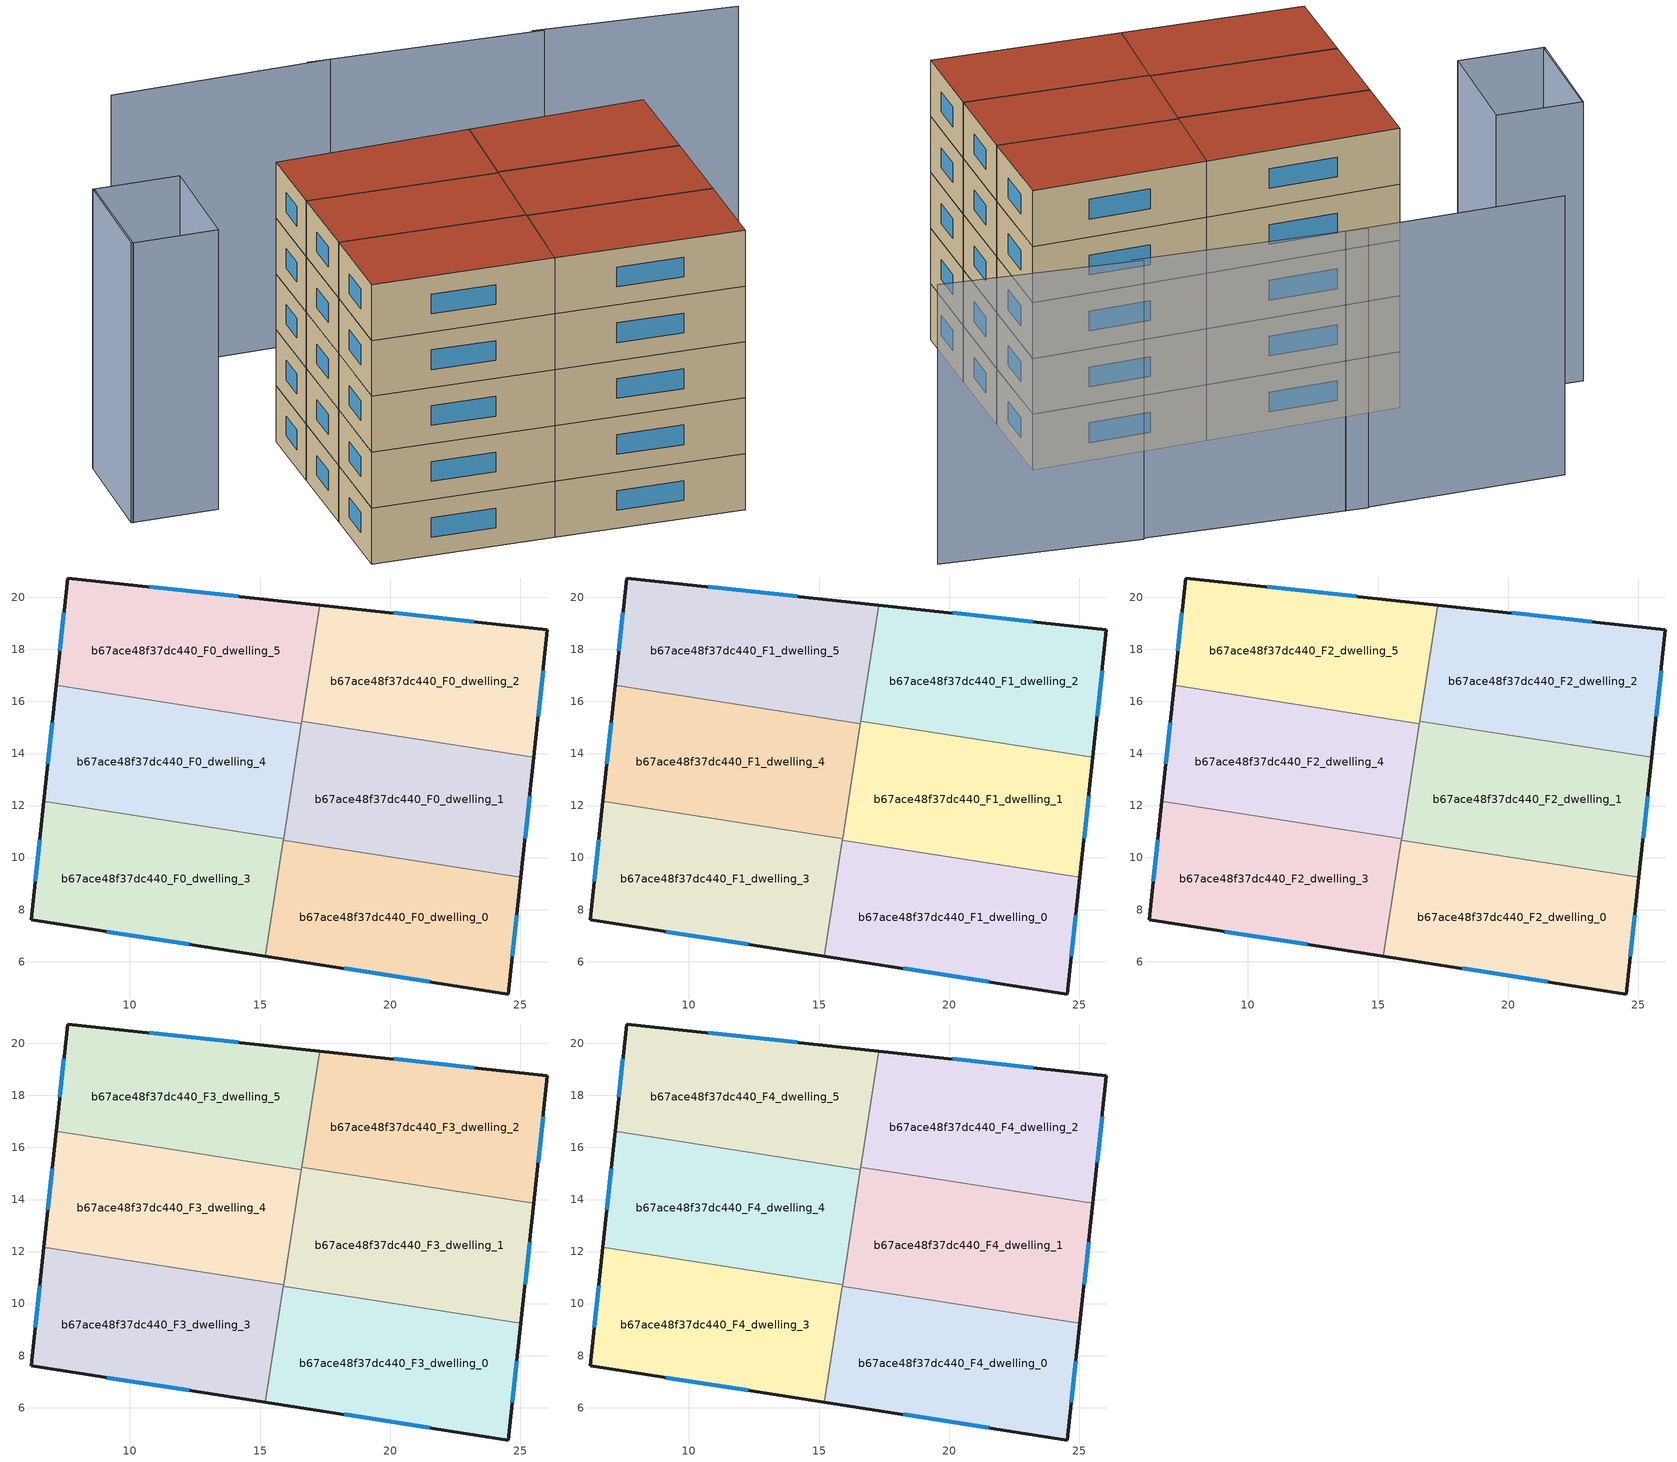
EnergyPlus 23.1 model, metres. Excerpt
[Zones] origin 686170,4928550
b67ace48f37dc440_F0_dwelling_0
 floor ground (EU_floor_Construction): 25.03,9.25 24.55,4.76 15.2,6.21 15.89,10.67 z0
 wall outside (EU_wall_Construction): 15.2,6.21 24.55,4.76 25.03,9.25 z0:3
 wall to b67ace48f37dc440_F0_dwelling_1 (EU_wall_Construction): 25.03,9.25 15.89,10.67 z0:3
 wall to b67ace48f37dc440_F0_dwelling_3 (EU_wall_Construction): 15.89,10.67 15.2,6.21 z0:3
 window (EU_Window_Construction): 24.7,6.21 24.87,7.79 / 18.23,5.74 21.52,5.23 z0.97:2.03
b67ace48f37dc440_F0_dwelling_1
 floor ground (EU_floor_Construction): 25.52,13.85 25.03,9.25 15.89,10.67 16.6,15.23 z0
 wall outside (EU_wall_Construction): 25.03,9.25 25.52,13.85 z0:3
 wall to b67ace48f37dc440_F0_dwelling_2 (EU_wall_Construction): 25.52,13.85 16.6,15.23 z0:3
 wall to b67ace48f37dc440_F0_dwelling_4 (EU_wall_Construction): 16.59,15.15 15.9,10.73 z0:3
 wall to b67ace48f37dc440_F0_dwelling_3 (EU_wall_Construction): 15.9,10.73 15.89,10.67 z0:3
 wall to b67ace48f37dc440_F0_dwelling_5 (EU_wall_Construction): 16.6,15.23 16.59,15.15 z0:3
 window (EU_Window_Construction): 25.19,10.74 25.36,12.36 z0.97:2.03
b67ace48f37dc440_F0_dwelling_2
 floor ground (EU_floor_Construction): 26.05,18.77 25.52,13.85 16.6,15.23 17.3,19.71 z0
 wall outside (EU_wall_Construction): 25.52,13.85 26.05,18.77 17.3,19.71 z0:3
 wall to b67ace48f37dc440_F0_dwelling_5 (EU_wall_Construction): 17.3,19.71 16.6,15.23 z0:3
 window (EU_Window_Construction): 23.21,19.07 20.13,19.4 / 25.69,15.44 25.88,17.17 z0.97:2.03
b67ace48f37dc440_F0_dwelling_3
 floor ground (EU_floor_Construction): 15.9,10.73 15.2,6.21 6.2,7.61 6.69,12.16 z0
 wall outside (EU_wall_Construction): 6.69,12.16 6.2,7.61 15.2,6.21 z0:3
 wall to b67ace48f37dc440_F0_dwelling_4 (EU_wall_Construction): 15.9,10.73 6.69,12.16 z0:3
 window (EU_Window_Construction): 9.12,7.15 12.28,6.66 / 6.53,10.69 6.36,9.08 z0.97:2.03
b67ace48f37dc440_F0_dwelling_4
 floor ground (EU_floor_Construction): 16.59,15.15 15.9,10.73 6.69,12.16 7.17,16.62 z0
 wall outside (EU_wall_Construction): 7.17,16.62 6.69,12.16 z0:3
 wall to b67ace48f37dc440_F0_dwelling_5 (EU_wall_Construction): 16.59,15.15 7.17,16.62 z0:3
 window (EU_Window_Construction): 7.01,15.17 6.84,13.61 z0.97:2.03
b67ace48f37dc440_F0_dwelling_5
 floor ground (EU_floor_Construction): 17.3,19.71 16.59,15.15 7.17,16.62 7.61,20.75 z0
 wall outside (EU_wall_Construction): 17.3,19.71 7.61,20.75 7.17,16.62 z0:3
 window (EU_Window_Construction): 7.46,19.41 7.31,17.96 / 14.16,20.04 10.75,20.41 z0.97:2.03
b67ace48f37dc440_F1_dwelling_0
 floor to b67ace48f37dc440_F0_dwelling_0 (EU_floor_Construction): 25.03,9.25 24.55,4.76 15.2,6.21 15.89,10.67 z3
 wall outside (EU_wall_Construction): 15.2,6.21 24.55,4.76 25.03,9.25 z3:6
 wall to b67ace48f37dc440_F1_dwelling_1 (EU_wall_Construction): 25.03,9.25 15.89,10.67 z3:6
 wall to b67ace48f37dc440_F1_dwelling_3 (EU_wall_Construction): 15.89,10.67 15.2,6.21 z3:6
 window (EU_Window_Construction): 24.7,6.21 24.87,7.79 / 18.23,5.74 21.52,5.23 z3.97:5.03
b67ace48f37dc440_F1_dwelling_1
 floor to b67ace48f37dc440_F0_dwelling_1 (EU_floor_Construction): 25.52,13.85 25.03,9.25 15.89,10.67 16.6,15.23 z3
 wall outside (EU_wall_Construction): 25.03,9.25 25.52,13.85 z3:6
 wall to b67ace48f37dc440_F1_dwelling_2 (EU_wall_Construction): 25.52,13.85 16.6,15.23 z3:6
 wall to b67ace48f37dc440_F1_dwelling_4 (EU_wall_Construction): 16.59,15.15 15.9,10.73 z3:6
 wall to b67ace48f37dc440_F1_dwelling_3 (EU_wall_Construction): 15.9,10.73 15.89,10.67 z3:6
 wall to b67ace48f37dc440_F1_dwelling_5 (EU_wall_Construction): 16.6,15.23 16.59,15.15 z3:6
 window (EU_Window_Construction): 25.19,10.74 25.36,12.36 z3.97:5.03
b67ace48f37dc440_F1_dwelling_2
 floor to b67ace48f37dc440_F0_dwelling_2 (EU_floor_Construction): 26.05,18.77 25.52,13.85 16.6,15.23 17.3,19.71 z3
 wall outside (EU_wall_Construction): 25.52,13.85 26.05,18.77 17.3,19.71 z3:6
 wall to b67ace48f37dc440_F1_dwelling_5 (EU_wall_Construction): 17.3,19.71 16.6,15.23 z3:6
 window (EU_Window_Construction): 23.21,19.07 20.13,19.4 / 25.69,15.44 25.88,17.17 z3.97:5.03
b67ace48f37dc440_F1_dwelling_3
 floor to b67ace48f37dc440_F0_dwelling_3 (EU_floor_Construction): 15.9,10.73 15.2,6.21 6.2,7.61 6.69,12.16 z3
 wall outside (EU_wall_Construction): 6.69,12.16 6.2,7.61 15.2,6.21 z3:6
 wall to b67ace48f37dc440_F1_dwelling_4 (EU_wall_Construction): 15.9,10.73 6.69,12.16 z3:6
 window (EU_Window_Construction): 9.12,7.15 12.28,6.66 / 6.53,10.69 6.36,9.08 z3.97:5.03
b67ace48f37dc440_F1_dwelling_4
 floor to b67ace48f37dc440_F0_dwelling_4 (EU_floor_Construction): 16.59,15.15 15.9,10.73 6.69,12.16 7.17,16.62 z3
 wall outside (EU_wall_Construction): 7.17,16.62 6.69,12.16 z3:6
 wall to b67ace48f37dc440_F1_dwelling_5 (EU_wall_Construction): 16.59,15.15 7.17,16.62 z3:6
 window (EU_Window_Construction): 7.01,15.17 6.84,13.61 z3.97:5.03
b67ace48f37dc440_F1_dwelling_5
 floor to b67ace48f37dc440_F0_dwelling_5 (EU_floor_Construction): 17.3,19.71 16.59,15.15 7.17,16.62 7.61,20.75 z3
 wall outside (EU_wall_Construction): 17.3,19.71 7.61,20.75 7.17,16.62 z3:6
 window (EU_Window_Construction): 7.46,19.41 7.31,17.96 / 14.16,20.04 10.75,20.41 z3.97:5.03
b67ace48f37dc440_F2_dwelling_0
 floor to b67ace48f37dc440_F1_dwelling_0 (EU_floor_Construction): 25.03,9.25 24.55,4.76 15.2,6.21 15.89,10.67 z6
 wall outside (EU_wall_Construction): 15.2,6.21 24.55,4.76 25.03,9.25 z6:9
 wall to b67ace48f37dc440_F2_dwelling_1 (EU_wall_Construction): 25.03,9.25 15.89,10.67 z6:9
 wall to b67ace48f37dc440_F2_dwelling_3 (EU_wall_Construction): 15.89,10.67 15.2,6.21 z6:9
 window (EU_Window_Construction): 24.7,6.21 24.87,7.79 / 18.23,5.74 21.52,5.23 z6.97:8.03
b67ace48f37dc440_F2_dwelling_1
 floor to b67ace48f37dc440_F1_dwelling_1 (EU_floor_Construction): 25.52,13.85 25.03,9.25 15.89,10.67 16.6,15.23 z6
 wall outside (EU_wall_Construction): 25.03,9.25 25.52,13.85 z6:9
 wall to b67ace48f37dc440_F2_dwelling_2 (EU_wall_Construction): 25.52,13.85 16.6,15.23 z6:9
 wall to b67ace48f37dc440_F2_dwelling_4 (EU_wall_Construction): 16.59,15.15 15.9,10.73 z6:9
 wall to b67ace48f37dc440_F2_dwelling_3 (EU_wall_Construction): 15.9,10.73 15.89,10.67 z6:9
 wall to b67ace48f37dc440_F2_dwelling_5 (EU_wall_Construction): 16.6,15.23 16.59,15.15 z6:9
 window (EU_Window_Construction): 25.19,10.74 25.36,12.36 z6.97:8.03
b67ace48f37dc440_F2_dwelling_2
 floor to b67ace48f37dc440_F1_dwelling_2 (EU_floor_Construction): 26.05,18.77 25.52,13.85 16.6,15.23 17.3,19.71 z6
 wall outside (EU_wall_Construction): 25.52,13.85 26.05,18.77 17.3,19.71 z6:9
 wall to b67ace48f37dc440_F2_dwelling_5 (EU_wall_Construction): 17.3,19.71 16.6,15.23 z6:9
 window (EU_Window_Construction): 23.21,19.07 20.13,19.4 / 25.69,15.44 25.88,17.17 z6.97:8.03
b67ace48f37dc440_F2_dwelling_3
 floor to b67ace48f37dc440_F1_dwelling_3 (EU_floor_Construction): 15.9,10.73 15.2,6.21 6.2,7.61 6.69,12.16 z6
 wall outside (EU_wall_Construction): 6.69,12.16 6.2,7.61 15.2,6.21 z6:9
 wall to b67ace48f37dc440_F2_dwelling_4 (EU_wall_Construction): 15.9,10.73 6.69,12.16 z6:9
 window (EU_Window_Construction): 9.12,7.15 12.28,6.66 / 6.53,10.69 6.36,9.08 z6.97:8.03
b67ace48f37dc440_F2_dwelling_4
 floor to b67ace48f37dc440_F1_dwelling_4 (EU_floor_Construction): 16.59,15.15 15.9,10.73 6.69,12.16 7.17,16.62 z6
 wall outside (EU_wall_Construction): 7.17,16.62 6.69,12.16 z6:9
 wall to b67ace48f37dc440_F2_dwelling_5 (EU_wall_Construction): 16.59,15.15 7.17,16.62 z6:9
 window (EU_Window_Construction): 7.01,15.17 6.84,13.61 z6.97:8.03
b67ace48f37dc440_F2_dwelling_5
 floor to b67ace48f37dc440_F1_dwelling_5 (EU_floor_Construction): 17.3,19.71 16.59,15.15 7.17,16.62 7.61,20.75 z6
 wall outside (EU_wall_Construction): 17.3,19.71 7.61,20.75 7.17,16.62 z6:9
 window (EU_Window_Construction): 7.46,19.41 7.31,17.96 / 14.16,20.04 10.75,20.41 z6.97:8.03
b67ace48f37dc440_F3_dwelling_0
 floor to b67ace48f37dc440_F2_dwelling_0 (EU_floor_Construction): 25.03,9.25 24.55,4.76 15.2,6.21 15.89,10.67 z9
 wall outside (EU_wall_Construction): 15.2,6.21 24.55,4.76 25.03,9.25 z9:12
 wall to b67ace48f37dc440_F3_dwelling_1 (EU_wall_Construction): 25.03,9.25 15.89,10.67 z9:12
 wall to b67ace48f37dc440_F3_dwelling_3 (EU_wall_Construction): 15.89,10.67 15.2,6.21 z9:12
 window (EU_Window_Construction): 24.7,6.21 24.87,7.79 / 18.23,5.74 21.52,5.23 z9.97:11.03
b67ace48f37dc440_F3_dwelling_1
 floor to b67ace48f37dc440_F2_dwelling_1 (EU_floor_Construction): 25.52,13.85 25.03,9.25 15.89,10.67 16.6,15.23 z9
 wall outside (EU_wall_Construction): 25.03,9.25 25.52,13.85 z9:12
 wall to b67ace48f37dc440_F3_dwelling_2 (EU_wall_Construction): 25.52,13.85 16.6,15.23 z9:12
 wall to b67ace48f37dc440_F3_dwelling_4 (EU_wall_Construction): 16.59,15.15 15.9,10.73 z9:12
 wall to b67ace48f37dc440_F3_dwelling_3 (EU_wall_Construction): 15.9,10.73 15.89,10.67 z9:12
 wall to b67ace48f37dc440_F3_dwelling_5 (EU_wall_Construction): 16.6,15.23 16.59,15.15 z9:12
 window (EU_Window_Construction): 25.19,10.74 25.36,12.36 z9.97:11.03
b67ace48f37dc440_F3_dwelling_2
 floor to b67ace48f37dc440_F2_dwelling_2 (EU_floor_Construction): 26.05,18.77 25.52,13.85 16.6,15.23 17.3,19.71 z9
 wall outside (EU_wall_Construction): 25.52,13.85 26.05,18.77 17.3,19.71 z9:12
 wall to b67ace48f37dc440_F3_dwelling_5 (EU_wall_Construction): 17.3,19.71 16.6,15.23 z9:12
 window (EU_Window_Construction): 23.21,19.07 20.13,19.4 / 25.69,15.44 25.88,17.17 z9.97:11.03
b67ace48f37dc440_F3_dwelling_3
 floor to b67ace48f37dc440_F2_dwelling_3 (EU_floor_Construction): 15.9,10.73 15.2,6.21 6.2,7.61 6.69,12.16 z9
 wall outside (EU_wall_Construction): 6.69,12.16 6.2,7.61 15.2,6.21 z9:12
 wall to b67ace48f37dc440_F3_dwelling_4 (EU_wall_Construction): 15.9,10.73 6.69,12.16 z9:12
 window (EU_Window_Construction): 9.12,7.15 12.28,6.66 / 6.53,10.69 6.36,9.08 z9.97:11.03
b67ace48f37dc440_F3_dwelling_4
 floor to b67ace48f37dc440_F2_dwelling_4 (EU_floor_Construction): 16.59,15.15 15.9,10.73 6.69,12.16 7.17,16.62 z9
 wall outside (EU_wall_Construction): 7.17,16.62 6.69,12.16 z9:12
 wall to b67ace48f37dc440_F3_dwelling_5 (EU_wall_Construction): 16.59,15.15 7.17,16.62 z9:12
 window (EU_Window_Construction): 7.01,15.17 6.84,13.61 z9.97:11.03
b67ace48f37dc440_F3_dwelling_5
 floor to b67ace48f37dc440_F2_dwelling_5 (EU_floor_Construction): 17.3,19.71 16.59,15.15 7.17,16.62 7.61,20.75 z9
 wall outside (EU_wall_Construction): 17.3,19.71 7.61,20.75 7.17,16.62 z9:12
 window (EU_Window_Construction): 7.46,19.41 7.31,17.96 / 14.16,20.04 10.75,20.41 z9.97:11.03
b67ace48f37dc440_F4_dwelling_0
 floor to b67ace48f37dc440_F3_dwelling_0 (EU_floor_Construction): 25.03,9.25 24.55,4.76 15.2,6.21 15.89,10.67 z12
 wall outside (EU_wall_Construction): 15.2,6.21 24.55,4.76 25.03,9.25 z12:15
 wall to b67ace48f37dc440_F4_dwelling_1 (EU_wall_Construction): 25.03,9.25 15.89,10.67 z12:15
 wall to b67ace48f37dc440_F4_dwelling_3 (EU_wall_Construction): 15.89,10.67 15.2,6.21 z12:15
 window (EU_Window_Construction): 24.7,6.21 24.87,7.79 / 18.23,5.74 21.52,5.23 z12.97:14.03
 roof outside (EU_roof_Construction): 24.55,4.76 25.03,9.25 15.89,10.67 15.2,6.21 z15
b67ace48f37dc440_F4_dwelling_1
 floor to b67ace48f37dc440_F3_dwelling_1 (EU_floor_Construction): 25.52,13.85 25.03,9.25 15.89,10.67 16.6,15.23 z12
 wall outside (EU_wall_Construction): 25.03,9.25 25.52,13.85 z12:15
 wall to b67ace48f37dc440_F4_dwelling_2 (EU_wall_Construction): 25.52,13.85 16.6,15.23 z12:15
 wall to b67ace48f37dc440_F4_dwelling_4 (EU_wall_Construction): 16.59,15.15 15.9,10.73 z12:15
 wall to b67ace48f37dc440_F4_dwelling_3 (EU_wall_Construction): 15.9,10.73 15.89,10.67 z12:15
 wall to b67ace48f37dc440_F4_dwelling_5 (EU_wall_Construction): 16.6,15.23 16.59,15.15 z12:15
 window (EU_Window_Construction): 25.19,10.74 25.36,12.36 z12.97:14.03
 roof outside (EU_roof_Construction): 25.03,9.25 25.52,13.85 16.6,15.23 15.89,10.67 z15
b67ace48f37dc440_F4_dwelling_2
 floor to b67ace48f37dc440_F3_dwelling_2 (EU_floor_Construction): 26.05,18.77 25.52,13.85 16.6,15.23 17.3,19.71 z12
 wall outside (EU_wall_Construction): 25.52,13.85 26.05,18.77 17.3,19.71 z12:15
 wall to b67ace48f37dc440_F4_dwelling_5 (EU_wall_Construction): 17.3,19.71 16.6,15.23 z12:15
 window (EU_Window_Construction): 23.21,19.07 20.13,19.4 / 25.69,15.44 25.88,17.17 z12.97:14.03
 roof outside (EU_roof_Construction): 25.52,13.85 26.05,18.77 17.3,19.71 16.6,15.23 z15
b67ace48f37dc440_F4_dwelling_3
 floor to b67ace48f37dc440_F3_dwelling_3 (EU_floor_Construction): 15.9,10.73 15.2,6.21 6.2,7.61 6.69,12.16 z12
 wall outside (EU_wall_Construction): 6.69,12.16 6.2,7.61 15.2,6.21 z12:15
 wall to b67ace48f37dc440_F4_dwelling_4 (EU_wall_Construction): 15.9,10.73 6.69,12.16 z12:15
 window (EU_Window_Construction): 9.12,7.15 12.28,6.66 / 6.53,10.69 6.36,9.08 z12.97:14.03
 roof outside (EU_roof_Construction): 15.2,6.21 15.9,10.73 6.69,12.16 6.2,7.61 z15
b67ace48f37dc440_F4_dwelling_4
 floor to b67ace48f37dc440_F3_dwelling_4 (EU_floor_Construction): 16.59,15.15 15.9,10.73 6.69,12.16 7.17,16.62 z12
 wall outside (EU_wall_Construction): 7.17,16.62 6.69,12.16 z12:15
 wall to b67ace48f37dc440_F4_dwelling_5 (EU_wall_Construction): 16.59,15.15 7.17,16.62 z12:15
 window (EU_Window_Construction): 7.01,15.17 6.84,13.61 z12.97:14.03
 roof outside (EU_roof_Construction): 15.9,10.73 16.59,15.15 7.17,16.62 6.69,12.16 z15
b67ace48f37dc440_F4_dwelling_5
 floor to b67ace48f37dc440_F3_dwelling_5 (EU_floor_Construction): 17.3,19.71 16.59,15.15 7.17,16.62 7.61,20.75 z12
 wall outside (EU_wall_Construction): 17.3,19.71 7.61,20.75 7.17,16.62 z12:15
 window (EU_Window_Construction): 7.46,19.41 7.31,17.96 / 14.16,20.04 10.75,20.41 z12.97:14.03
 roof outside (EU_roof_Construction): 16.59,15.15 17.3,19.71 7.61,20.75 7.17,16.62 z15
shading: -1.35,22.11 -2.12,16.35 / 34.27,25.32 24.41,27.38 / 24.93,27.15 13.42,29.19 / 14.52,29 3.58,30.33 / 2.89,21.55 2.11,15.82 / 2.11,15.82 -2.2,16.41 / -2.2,16.41 -1.41,22.14 / -1.41,22.14 2.89,21.55 z0:15
[Building]
EU S2 Campaign: North Axis=0; Terrain=City; Solar Distribution=FullExterior
[Site:Location]
Bologna: Latitude=44.5; Longitude=11.25; Time Zone=1; Elevation=37
[SizingPeriod:WeatherFileDays]
AnnualSizingPeriod: Begin Month=1; Begin Day of Month=1; End Month=12; End Day of Month=31; Day of Week for Start Day=Monday; Use Weather File Daylight Saving Period=No; Use Weather File Rain and Snow Indicators=No
[MATERIAL]
EU_InternalMass_Material: Roughness=MediumRough; Thickness=0.1; Conductivity=1; Density=1800; Specific Heat=900; Thermal Absorptance=0.9; Solar Absorptance=0.7; Visible Absorptance=0.7
[MATERIAL:NOMASS] Roughness=MediumRough; Thermal Absorptance=0.9; Solar Absorptance=0.7; Visible Absorptance=0.7
Name | Thermal Resistance
EU_wall_NoMass | 0.779417
EU_roof_NoMass | 0.435466
EU_floor_NoMass | 0.588222
[WINDOWMATERIAL:SIMPLEGLAZINGSYSTEM]
EU_Window_SimpleGlazing: UFactor=5.16242; Solar Heat Gain Coefficient=0.85; Visible Transmittance=0.85
[CONSTRUCTION]
EU_wall_Construction: EU_wall_NoMass
EU_roof_Construction: EU_roof_NoMass
EU_floor_Construction: EU_floor_NoMass
EU_InternalMass_Construction: EU_InternalMass_Material
EU_Window_Construction: EU_Window_SimpleGlazing
[ZONE] Type=1; Multiplier=1; Ceiling Height=autocalculate; Floor Area=autocalculate; Part of Total Floor Area=Yes
Name | Volume
b67ace48f37dc440_F0_dwelling_0; b67ace48f37dc440_F1_dwelling_0; b67ace48f37dc440_F2_dwelling_0; b67ace48f37dc440_F3_dwelling_0; b67ace48f37dc440_F4_dwelling_0 | 126.606
b67ace48f37dc440_F0_dwelling_1; b67ace48f37dc440_F1_dwelling_1; b67ace48f37dc440_F2_dwelling_1; b67ace48f37dc440_F3_dwelling_1; b67ace48f37dc440_F4_dwelling_1 | 126.617
b67ace48f37dc440_F0_dwelling_2; b67ace48f37dc440_F1_dwelling_2; b67ace48f37dc440_F2_dwelling_2; b67ace48f37dc440_F3_dwelling_2; b67ace48f37dc440_F4_dwelling_2; b67ace48f37dc440_F0_dwelling_3; b67ace48f37dc440_F1_dwelling_3; b67ace48f37dc440_F2_dwelling_3; b67ace48f37dc440_F3_dwelling_3; b67ace48f37dc440_F4_dwelling_3 | 126.612
b67ace48f37dc440_F0_dwelling_4; b67ace48f37dc440_F1_dwelling_4; b67ace48f37dc440_F2_dwelling_4; b67ace48f37dc440_F3_dwelling_4; b67ace48f37dc440_F4_dwelling_4 | 126.609
b67ace48f37dc440_F0_dwelling_5; b67ace48f37dc440_F1_dwelling_5; b67ace48f37dc440_F2_dwelling_5; b67ace48f37dc440_F3_dwelling_5; b67ace48f37dc440_F4_dwelling_5 | 126.621
[INTERNALMASS] Construction=EU_InternalMass_Construction
Name | Zone or ZoneList | Surface Area
b67ace48f37dc440_F0_dwelling_0_EU_InternalMass | b67ace48f37dc440_F0_dwelling_0 | 42.2023
b67ace48f37dc440_F0_dwelling_1_EU_InternalMass | b67ace48f37dc440_F0_dwelling_1 | 42.2059
b67ace48f37dc440_F0_dwelling_2_EU_InternalMass | b67ace48f37dc440_F0_dwelling_2 | 42.2039
b67ace48f37dc440_F0_dwelling_3_EU_InternalMass | b67ace48f37dc440_F0_dwelling_3 | 42.204
b67ace48f37dc440_F0_dwelling_4_EU_InternalMass | b67ace48f37dc440_F0_dwelling_4 | 42.2029
b67ace48f37dc440_F0_dwelling_5_EU_InternalMass | b67ace48f37dc440_F0_dwelling_5 | 42.2068
b67ace48f37dc440_F1_dwelling_0_EU_InternalMass | b67ace48f37dc440_F1_dwelling_0 | 42.2023
b67ace48f37dc440_F1_dwelling_1_EU_InternalMass | b67ace48f37dc440_F1_dwelling_1 | 42.2059
b67ace48f37dc440_F1_dwelling_2_EU_InternalMass | b67ace48f37dc440_F1_dwelling_2 | 42.2039
b67ace48f37dc440_F1_dwelling_3_EU_InternalMass | b67ace48f37dc440_F1_dwelling_3 | 42.204
b67ace48f37dc440_F1_dwelling_4_EU_InternalMass | b67ace48f37dc440_F1_dwelling_4 | 42.2029
b67ace48f37dc440_F1_dwelling_5_EU_InternalMass | b67ace48f37dc440_F1_dwelling_5 | 42.2068
b67ace48f37dc440_F2_dwelling_0_EU_InternalMass | b67ace48f37dc440_F2_dwelling_0 | 42.2023
b67ace48f37dc440_F2_dwelling_1_EU_InternalMass | b67ace48f37dc440_F2_dwelling_1 | 42.2059
b67ace48f37dc440_F2_dwelling_2_EU_InternalMass | b67ace48f37dc440_F2_dwelling_2 | 42.2039
b67ace48f37dc440_F2_dwelling_3_EU_InternalMass | b67ace48f37dc440_F2_dwelling_3 | 42.204
b67ace48f37dc440_F2_dwelling_4_EU_InternalMass | b67ace48f37dc440_F2_dwelling_4 | 42.2029
b67ace48f37dc440_F2_dwelling_5_EU_InternalMass | b67ace48f37dc440_F2_dwelling_5 | 42.2068
b67ace48f37dc440_F3_dwelling_0_EU_InternalMass | b67ace48f37dc440_F3_dwelling_0 | 42.2023
b67ace48f37dc440_F3_dwelling_1_EU_InternalMass | b67ace48f37dc440_F3_dwelling_1 | 42.2059
b67ace48f37dc440_F3_dwelling_2_EU_InternalMass | b67ace48f37dc440_F3_dwelling_2 | 42.2039
b67ace48f37dc440_F3_dwelling_3_EU_InternalMass | b67ace48f37dc440_F3_dwelling_3 | 42.204
b67ace48f37dc440_F3_dwelling_4_EU_InternalMass | b67ace48f37dc440_F3_dwelling_4 | 42.2029
b67ace48f37dc440_F3_dwelling_5_EU_InternalMass | b67ace48f37dc440_F3_dwelling_5 | 42.2068
b67ace48f37dc440_F4_dwelling_0_EU_InternalMass | b67ace48f37dc440_F4_dwelling_0 | 42.2023
b67ace48f37dc440_F4_dwelling_1_EU_InternalMass | b67ace48f37dc440_F4_dwelling_1 | 42.2059
b67ace48f37dc440_F4_dwelling_2_EU_InternalMass | b67ace48f37dc440_F4_dwelling_2 | 42.2039
b67ace48f37dc440_F4_dwelling_3_EU_InternalMass | b67ace48f37dc440_F4_dwelling_3 | 42.204
b67ace48f37dc440_F4_dwelling_4_EU_InternalMass | b67ace48f37dc440_F4_dwelling_4 | 42.2029
b67ace48f37dc440_F4_dwelling_5_EU_InternalMass | b67ace48f37dc440_F4_dwelling_5 | 42.2068
[OTHEREQUIPMENT] Fuel Type=Electricity; Design Level Calculation Method=Watts/Area; Power per Zone Floor Area=1; Fraction Latent=0; Fraction Radiant=0; Fraction Lost=0; Carbon Dioxide Generation Rate=0; EndUse Subcategory=EU_Step8_InternalGains
Name | Zone or ZoneList or Space or SpaceList | Schedule
EU_Step8_InternalGain_b67ace48f37dc440_F0_dwelling_0_f000 | b67ace48f37dc440_F0_dwelling_0 | EU_Step8_GainSchedule_b67ace48f37dc440_F0_dwelling_0_f000
EU_Step8_InternalGain_b67ace48f37dc440_F0_dwelling_1_f000 | b67ace48f37dc440_F0_dwelling_1 | EU_Step8_GainSchedule_b67ace48f37dc440_F0_dwelling_1_f000
EU_Step8_InternalGain_b67ace48f37dc440_F0_dwelling_2_f000 | b67ace48f37dc440_F0_dwelling_2 | EU_Step8_GainSchedule_b67ace48f37dc440_F0_dwelling_2_f000
EU_Step8_InternalGain_b67ace48f37dc440_F0_dwelling_3_f000 | b67ace48f37dc440_F0_dwelling_3 | EU_Step8_GainSchedule_b67ace48f37dc440_F0_dwelling_3_f000
EU_Step8_InternalGain_b67ace48f37dc440_F0_dwelling_4_f000 | b67ace48f37dc440_F0_dwelling_4 | EU_Step8_GainSchedule_b67ace48f37dc440_F0_dwelling_4_f000
EU_Step8_InternalGain_b67ace48f37dc440_F0_dwelling_5_f000 | b67ace48f37dc440_F0_dwelling_5 | EU_Step8_GainSchedule_b67ace48f37dc440_F0_dwelling_5_f000
EU_Step8_InternalGain_b67ace48f37dc440_F1_dwelling_0_f000 | b67ace48f37dc440_F1_dwelling_0 | EU_Step8_GainSchedule_b67ace48f37dc440_F1_dwelling_0_f000
EU_Step8_InternalGain_b67ace48f37dc440_F1_dwelling_1_f000 | b67ace48f37dc440_F1_dwelling_1 | EU_Step8_GainSchedule_b67ace48f37dc440_F1_dwelling_1_f000
EU_Step8_InternalGain_b67ace48f37dc440_F1_dwelling_2_f000 | b67ace48f37dc440_F1_dwelling_2 | EU_Step8_GainSchedule_b67ace48f37dc440_F1_dwelling_2_f000
EU_Step8_InternalGain_b67ace48f37dc440_F1_dwelling_3_f000 | b67ace48f37dc440_F1_dwelling_3 | EU_Step8_GainSchedule_b67ace48f37dc440_F1_dwelling_3_f000
EU_Step8_InternalGain_b67ace48f37dc440_F1_dwelling_4_f000 | b67ace48f37dc440_F1_dwelling_4 | EU_Step8_GainSchedule_b67ace48f37dc440_F1_dwelling_4_f000
EU_Step8_InternalGain_b67ace48f37dc440_F1_dwelling_5_f000 | b67ace48f37dc440_F1_dwelling_5 | EU_Step8_GainSchedule_b67ace48f37dc440_F1_dwelling_5_f000
EU_Step8_InternalGain_b67ace48f37dc440_F2_dwelling_0_f000 | b67ace48f37dc440_F2_dwelling_0 | EU_Step8_GainSchedule_b67ace48f37dc440_F2_dwelling_0_f000
EU_Step8_InternalGain_b67ace48f37dc440_F2_dwelling_1_f000 | b67ace48f37dc440_F2_dwelling_1 | EU_Step8_GainSchedule_b67ace48f37dc440_F2_dwelling_1_f000
EU_Step8_InternalGain_b67ace48f37dc440_F2_dwelling_2_f000 | b67ace48f37dc440_F2_dwelling_2 | EU_Step8_GainSchedule_b67ace48f37dc440_F2_dwelling_2_f000
EU_Step8_InternalGain_b67ace48f37dc440_F2_dwelling_3_f000 | b67ace48f37dc440_F2_dwelling_3 | EU_Step8_GainSchedule_b67ace48f37dc440_F2_dwelling_3_f000
EU_Step8_InternalGain_b67ace48f37dc440_F2_dwelling_4_f000 | b67ace48f37dc440_F2_dwelling_4 | EU_Step8_GainSchedule_b67ace48f37dc440_F2_dwelling_4_f000
EU_Step8_InternalGain_b67ace48f37dc440_F2_dwelling_5_f000 | b67ace48f37dc440_F2_dwelling_5 | EU_Step8_GainSchedule_b67ace48f37dc440_F2_dwelling_5_f000
EU_Step8_InternalGain_b67ace48f37dc440_F3_dwelling_0_f000 | b67ace48f37dc440_F3_dwelling_0 | EU_Step8_GainSchedule_b67ace48f37dc440_F3_dwelling_0_f000
EU_Step8_InternalGain_b67ace48f37dc440_F3_dwelling_1_f000 | b67ace48f37dc440_F3_dwelling_1 | EU_Step8_GainSchedule_b67ace48f37dc440_F3_dwelling_1_f000
EU_Step8_InternalGain_b67ace48f37dc440_F3_dwelling_2_f000 | b67ace48f37dc440_F3_dwelling_2 | EU_Step8_GainSchedule_b67ace48f37dc440_F3_dwelling_2_f000
EU_Step8_InternalGain_b67ace48f37dc440_F3_dwelling_3_f000 | b67ace48f37dc440_F3_dwelling_3 | EU_Step8_GainSchedule_b67ace48f37dc440_F3_dwelling_3_f000
EU_Step8_InternalGain_b67ace48f37dc440_F3_dwelling_4_f000 | b67ace48f37dc440_F3_dwelling_4 | EU_Step8_GainSchedule_b67ace48f37dc440_F3_dwelling_4_f000
EU_Step8_InternalGain_b67ace48f37dc440_F3_dwelling_5_f000 | b67ace48f37dc440_F3_dwelling_5 | EU_Step8_GainSchedule_b67ace48f37dc440_F3_dwelling_5_f000
EU_Step8_InternalGain_b67ace48f37dc440_F4_dwelling_0_f000 | b67ace48f37dc440_F4_dwelling_0 | EU_Step8_GainSchedule_b67ace48f37dc440_F4_dwelling_0_f000
EU_Step8_InternalGain_b67ace48f37dc440_F4_dwelling_1_f000 | b67ace48f37dc440_F4_dwelling_1 | EU_Step8_GainSchedule_b67ace48f37dc440_F4_dwelling_1_f000
EU_Step8_InternalGain_b67ace48f37dc440_F4_dwelling_2_f000 | b67ace48f37dc440_F4_dwelling_2 | EU_Step8_GainSchedule_b67ace48f37dc440_F4_dwelling_2_f000
EU_Step8_InternalGain_b67ace48f37dc440_F4_dwelling_3_f000 | b67ace48f37dc440_F4_dwelling_3 | EU_Step8_GainSchedule_b67ace48f37dc440_F4_dwelling_3_f000
EU_Step8_InternalGain_b67ace48f37dc440_F4_dwelling_4_f000 | b67ace48f37dc440_F4_dwelling_4 | EU_Step8_GainSchedule_b67ace48f37dc440_F4_dwelling_4_f000
EU_Step8_InternalGain_b67ace48f37dc440_F4_dwelling_5_f000 | b67ace48f37dc440_F4_dwelling_5 | EU_Step8_GainSchedule_b67ace48f37dc440_F4_dwelling_5_f000
[ZONEVENTILATION:DESIGNFLOWRATE] Schedule=EU_AlwaysOn; Design Flow Rate Calculation Method=AirChanges/Hour; Air Changes per Hour=0.712058; Ventilation Type=Natural; Fan Pressure Rise=0; Fan Total Efficiency=1; Constant Term Coefficient=1; Temperature Term Coefficient=0; Velocity Term Coefficient=0; Velocity Squared Term Coefficient=0; Minimum Indoor Temperature=-100; Maximum Indoor Temperature=100; Delta Temperature=-100; Minimum Outdoor Temperature=-100; Maximum Outdoor Temperature=100; Maximum Wind Speed=40
Name | Zone or ZoneList or Space or SpaceList
EU_ConstantAir_b67ace48f37dc440_F0_dwelling_0 | b67ace48f37dc440_F0_dwelling_0
EU_ConstantAir_b67ace48f37dc440_F0_dwelling_1 | b67ace48f37dc440_F0_dwelling_1
EU_ConstantAir_b67ace48f37dc440_F0_dwelling_2 | b67ace48f37dc440_F0_dwelling_2
EU_ConstantAir_b67ace48f37dc440_F0_dwelling_3 | b67ace48f37dc440_F0_dwelling_3
EU_ConstantAir_b67ace48f37dc440_F0_dwelling_4 | b67ace48f37dc440_F0_dwelling_4
EU_ConstantAir_b67ace48f37dc440_F0_dwelling_5 | b67ace48f37dc440_F0_dwelling_5
EU_ConstantAir_b67ace48f37dc440_F1_dwelling_0 | b67ace48f37dc440_F1_dwelling_0
EU_ConstantAir_b67ace48f37dc440_F1_dwelling_1 | b67ace48f37dc440_F1_dwelling_1
EU_ConstantAir_b67ace48f37dc440_F1_dwelling_2 | b67ace48f37dc440_F1_dwelling_2
EU_ConstantAir_b67ace48f37dc440_F1_dwelling_3 | b67ace48f37dc440_F1_dwelling_3
EU_ConstantAir_b67ace48f37dc440_F1_dwelling_4 | b67ace48f37dc440_F1_dwelling_4
EU_ConstantAir_b67ace48f37dc440_F1_dwelling_5 | b67ace48f37dc440_F1_dwelling_5
EU_ConstantAir_b67ace48f37dc440_F2_dwelling_0 | b67ace48f37dc440_F2_dwelling_0
EU_ConstantAir_b67ace48f37dc440_F2_dwelling_1 | b67ace48f37dc440_F2_dwelling_1
EU_ConstantAir_b67ace48f37dc440_F2_dwelling_2 | b67ace48f37dc440_F2_dwelling_2
EU_ConstantAir_b67ace48f37dc440_F2_dwelling_3 | b67ace48f37dc440_F2_dwelling_3
EU_ConstantAir_b67ace48f37dc440_F2_dwelling_4 | b67ace48f37dc440_F2_dwelling_4
EU_ConstantAir_b67ace48f37dc440_F2_dwelling_5 | b67ace48f37dc440_F2_dwelling_5
EU_ConstantAir_b67ace48f37dc440_F3_dwelling_0 | b67ace48f37dc440_F3_dwelling_0
EU_ConstantAir_b67ace48f37dc440_F3_dwelling_1 | b67ace48f37dc440_F3_dwelling_1
EU_ConstantAir_b67ace48f37dc440_F3_dwelling_2 | b67ace48f37dc440_F3_dwelling_2
EU_ConstantAir_b67ace48f37dc440_F3_dwelling_3 | b67ace48f37dc440_F3_dwelling_3
EU_ConstantAir_b67ace48f37dc440_F3_dwelling_4 | b67ace48f37dc440_F3_dwelling_4
EU_ConstantAir_b67ace48f37dc440_F3_dwelling_5 | b67ace48f37dc440_F3_dwelling_5
EU_ConstantAir_b67ace48f37dc440_F4_dwelling_0 | b67ace48f37dc440_F4_dwelling_0
EU_ConstantAir_b67ace48f37dc440_F4_dwelling_1 | b67ace48f37dc440_F4_dwelling_1
EU_ConstantAir_b67ace48f37dc440_F4_dwelling_2 | b67ace48f37dc440_F4_dwelling_2
EU_ConstantAir_b67ace48f37dc440_F4_dwelling_3 | b67ace48f37dc440_F4_dwelling_3
EU_ConstantAir_b67ace48f37dc440_F4_dwelling_4 | b67ace48f37dc440_F4_dwelling_4
EU_ConstantAir_b67ace48f37dc440_F4_dwelling_5 | b67ace48f37dc440_F4_dwelling_5
[HVACTEMPLATE:THERMOSTAT] Constant Heating Setpoint=20; Constant Cooling Setpoint=50
EU_HeatOnly_b67ace48f37dc440_F0_dwelling_0; EU_HeatOnly_b67ace48f37dc440_F0_dwelling_1; EU_HeatOnly_b67ace48f37dc440_F0_dwelling_2; EU_HeatOnly_b67ace48f37dc440_F0_dwelling_3; EU_HeatOnly_b67ace48f37dc440_F0_dwelling_4; EU_HeatOnly_b67ace48f37dc440_F0_dwelling_5; EU_HeatOnly_b67ace48f37dc440_F1_dwelling_0; EU_HeatOnly_b67ace48f37dc440_F1_dwelling_1; EU_HeatOnly_b67ace48f37dc440_F1_dwelling_2; EU_HeatOnly_b67ace48f37dc440_F1_dwelling_3; EU_HeatOnly_b67ace48f37dc440_F1_dwelling_4; EU_HeatOnly_b67ace48f37dc440_F1_dwelling_5; EU_HeatOnly_b67ace48f37dc440_F2_dwelling_0; EU_HeatOnly_b67ace48f37dc440_F2_dwelling_1; EU_HeatOnly_b67ace48f37dc440_F2_dwelling_2; EU_HeatOnly_b67ace48f37dc440_F2_dwelling_3; EU_HeatOnly_b67ace48f37dc440_F2_dwelling_4; EU_HeatOnly_b67ace48f37dc440_F2_dwelling_5; EU_HeatOnly_b67ace48f37dc440_F3_dwelling_0; EU_HeatOnly_b67ace48f37dc440_F3_dwelling_1; EU_HeatOnly_b67ace48f37dc440_F3_dwelling_2; EU_HeatOnly_b67ace48f37dc440_F3_dwelling_3; EU_HeatOnly_b67ace48f37dc440_F3_dwelling_4; EU_HeatOnly_b67ace48f37dc440_F3_dwelling_5; EU_HeatOnly_b67ace48f37dc440_F4_dwelling_0; EU_HeatOnly_b67ace48f37dc440_F4_dwelling_1; EU_HeatOnly_b67ace48f37dc440_F4_dwelling_2; EU_HeatOnly_b67ace48f37dc440_F4_dwelling_3; EU_HeatOnly_b67ace48f37dc440_F4_dwelling_4; EU_HeatOnly_b67ace48f37dc440_F4_dwelling_5
[HVACTEMPLATE:ZONE:IDEALLOADSAIRSYSTEM] System Availability Schedule=EU_AlwaysOn; Maximum Heating Supply Air Temperature=50; Minimum Cooling Supply Air Temperature=13; Maximum Heating Supply Air Humidity Ratio=0.0156; Minimum Cooling Supply Air Humidity Ratio=0.0077; Heating Limit=NoLimit; Cooling Limit=NoLimit; Heating Availability Schedule=EU_AlwaysOn; Cooling Availability Schedule=EU_CoolingOff; Dehumidification Control Type=ConstantSensibleHeatRatio; Cooling Sensible Heat Ratio=0.7; Dehumidification Setpoint=60; Humidification Control Type=None; Humidification Setpoint=30; Outdoor Air Method=None; Outdoor Air Flow Rate per Person=0.00944; Outdoor Air Flow Rate per Zone Floor Area=0; Outdoor Air Flow Rate per Zone=0; Demand Controlled Ventilation Type=None; Outdoor Air Economizer Type=NoEconomizer; Heat Recovery Type=None; Sensible Heat Recovery Effectiveness=0.7; Latent Heat Recovery Effectiveness=0.65
Name | Template Thermostat
b67ace48f37dc440_F0_dwelling_0 | EU_HeatOnly_b67ace48f37dc440_F0_dwelling_0
b67ace48f37dc440_F0_dwelling_1 | EU_HeatOnly_b67ace48f37dc440_F0_dwelling_1
b67ace48f37dc440_F0_dwelling_2 | EU_HeatOnly_b67ace48f37dc440_F0_dwelling_2
b67ace48f37dc440_F0_dwelling_3 | EU_HeatOnly_b67ace48f37dc440_F0_dwelling_3
b67ace48f37dc440_F0_dwelling_4 | EU_HeatOnly_b67ace48f37dc440_F0_dwelling_4
b67ace48f37dc440_F0_dwelling_5 | EU_HeatOnly_b67ace48f37dc440_F0_dwelling_5
b67ace48f37dc440_F1_dwelling_0 | EU_HeatOnly_b67ace48f37dc440_F1_dwelling_0
b67ace48f37dc440_F1_dwelling_1 | EU_HeatOnly_b67ace48f37dc440_F1_dwelling_1
b67ace48f37dc440_F1_dwelling_2 | EU_HeatOnly_b67ace48f37dc440_F1_dwelling_2
b67ace48f37dc440_F1_dwelling_3 | EU_HeatOnly_b67ace48f37dc440_F1_dwelling_3
b67ace48f37dc440_F1_dwelling_4 | EU_HeatOnly_b67ace48f37dc440_F1_dwelling_4
b67ace48f37dc440_F1_dwelling_5 | EU_HeatOnly_b67ace48f37dc440_F1_dwelling_5
b67ace48f37dc440_F2_dwelling_0 | EU_HeatOnly_b67ace48f37dc440_F2_dwelling_0
b67ace48f37dc440_F2_dwelling_1 | EU_HeatOnly_b67ace48f37dc440_F2_dwelling_1
b67ace48f37dc440_F2_dwelling_2 | EU_HeatOnly_b67ace48f37dc440_F2_dwelling_2
b67ace48f37dc440_F2_dwelling_3 | EU_HeatOnly_b67ace48f37dc440_F2_dwelling_3
b67ace48f37dc440_F2_dwelling_4 | EU_HeatOnly_b67ace48f37dc440_F2_dwelling_4
b67ace48f37dc440_F2_dwelling_5 | EU_HeatOnly_b67ace48f37dc440_F2_dwelling_5
b67ace48f37dc440_F3_dwelling_0 | EU_HeatOnly_b67ace48f37dc440_F3_dwelling_0
b67ace48f37dc440_F3_dwelling_1 | EU_HeatOnly_b67ace48f37dc440_F3_dwelling_1
b67ace48f37dc440_F3_dwelling_2 | EU_HeatOnly_b67ace48f37dc440_F3_dwelling_2
b67ace48f37dc440_F3_dwelling_3 | EU_HeatOnly_b67ace48f37dc440_F3_dwelling_3
b67ace48f37dc440_F3_dwelling_4 | EU_HeatOnly_b67ace48f37dc440_F3_dwelling_4
b67ace48f37dc440_F3_dwelling_5 | EU_HeatOnly_b67ace48f37dc440_F3_dwelling_5
b67ace48f37dc440_F4_dwelling_0 | EU_HeatOnly_b67ace48f37dc440_F4_dwelling_0
b67ace48f37dc440_F4_dwelling_1 | EU_HeatOnly_b67ace48f37dc440_F4_dwelling_1
b67ace48f37dc440_F4_dwelling_2 | EU_HeatOnly_b67ace48f37dc440_F4_dwelling_2
b67ace48f37dc440_F4_dwelling_3 | EU_HeatOnly_b67ace48f37dc440_F4_dwelling_3
b67ace48f37dc440_F4_dwelling_4 | EU_HeatOnly_b67ace48f37dc440_F4_dwelling_4
b67ace48f37dc440_F4_dwelling_5 | EU_HeatOnly_b67ace48f37dc440_F4_dwelling_5
[SIZING:ZONE] Zone Cooling Design Supply Air Temperature Input Method=SupplyAirTemperature; Zone Cooling Design Supply Air Temperature=13; Zone Heating Design Supply Air Temperature Input Method=SupplyAirTemperature; Zone Heating Design Supply Air Temperature=50; Zone Cooling Design Supply Air Humidity Ratio=0.008; Zone Heating Design Supply Air Humidity Ratio=0.008; Cooling Design Air Flow Method=DesignDay; Cooling Design Air Flow Rate=0; Cooling Minimum Air Flow per Zone Floor Area=0.000762; Cooling Minimum Air Flow=0; Cooling Minimum Air Flow Fraction=0.2; Heating Design Air Flow Method=DesignDay; Heating Design Air Flow Rate=0; Heating Maximum Air Flow per Zone Floor Area=0.002032; Heating Maximum Air Flow=0.141576; Heating Maximum Air Flow Fraction=0.3; Account for Dedicated Outdoor Air System=No; Dedicated Outdoor Air System Control Strategy=NeutralSupplyAir; Dedicated Outdoor Air Low Setpoint Temperature for Design=autosize; Dedicated Outdoor Air High Setpoint Temperature for Design=autosize; Zone Load Sizing Method=Sensible Load Only No Latent Load; Zone Latent Cooling Design Supply Air Humidity Ratio Input Method=HumidityRatioDifference; Zone Cooling Design Supply Air Humidity Ratio Difference=0.005; Zone Latent Heating Design Supply Air Humidity Ratio Input Method=HumidityRatioDifference; Zone Humidification Design Supply Air Humidity Ratio Difference=0.005
b67ace48f37dc440_F0_dwelling_0; b67ace48f37dc440_F0_dwelling_1; b67ace48f37dc440_F0_dwelling_2; b67ace48f37dc440_F0_dwelling_3; b67ace48f37dc440_F0_dwelling_4; b67ace48f37dc440_F0_dwelling_5; b67ace48f37dc440_F1_dwelling_0; b67ace48f37dc440_F1_dwelling_1; b67ace48f37dc440_F1_dwelling_2; b67ace48f37dc440_F1_dwelling_3; b67ace48f37dc440_F1_dwelling_4; b67ace48f37dc440_F1_dwelling_5; b67ace48f37dc440_F2_dwelling_0; b67ace48f37dc440_F2_dwelling_1; b67ace48f37dc440_F2_dwelling_2; b67ace48f37dc440_F2_dwelling_3; b67ace48f37dc440_F2_dwelling_4; b67ace48f37dc440_F2_dwelling_5; b67ace48f37dc440_F3_dwelling_0; b67ace48f37dc440_F3_dwelling_1; b67ace48f37dc440_F3_dwelling_2; b67ace48f37dc440_F3_dwelling_3; b67ace48f37dc440_F3_dwelling_4; b67ace48f37dc440_F3_dwelling_5; b67ace48f37dc440_F4_dwelling_0; b67ace48f37dc440_F4_dwelling_1; b67ace48f37dc440_F4_dwelling_2; b67ace48f37dc440_F4_dwelling_3; b67ace48f37dc440_F4_dwelling_4; b67ace48f37dc440_F4_dwelling_5
[SCHEDULE:CONSTANT]
Name | Hourly Value
EU_AlwaysOn | 1
EU_CoolingOff | 0
[SCHEDULE:FILE] Column Number=1; Rows to Skip at Top=0; Number of Hours of Data=8760; Column Separator=Comma; Interpolate to Timestep=No; Minutes per Item=60; Adjust Schedule for Daylight Savings=Yes
Name | File
EU_Step8_GainSchedule_b67ace48f37dc440_F0_dwelling_0_f000 | ../../schedules/b67ace48f37dc440/b67ace48f37dc440_F0_dwelling_0_f000_gain.csv
EU_Step8_GainSchedule_b67ace48f37dc440_F0_dwelling_1_f000 | ../../schedules/b67ace48f37dc440/b67ace48f37dc440_F0_dwelling_1_f000_gain.csv
EU_Step8_GainSchedule_b67ace48f37dc440_F0_dwelling_2_f000 | ../../schedules/b67ace48f37dc440/b67ace48f37dc440_F0_dwelling_2_f000_gain.csv
EU_Step8_GainSchedule_b67ace48f37dc440_F0_dwelling_3_f000 | ../../schedules/b67ace48f37dc440/b67ace48f37dc440_F0_dwelling_3_f000_gain.csv
EU_Step8_GainSchedule_b67ace48f37dc440_F0_dwelling_4_f000 | ../../schedules/b67ace48f37dc440/b67ace48f37dc440_F0_dwelling_4_f000_gain.csv
EU_Step8_GainSchedule_b67ace48f37dc440_F0_dwelling_5_f000 | ../../schedules/b67ace48f37dc440/b67ace48f37dc440_F0_dwelling_5_f000_gain.csv
EU_Step8_GainSchedule_b67ace48f37dc440_F1_dwelling_0_f000 | ../../schedules/b67ace48f37dc440/b67ace48f37dc440_F1_dwelling_0_f000_gain.csv
EU_Step8_GainSchedule_b67ace48f37dc440_F1_dwelling_1_f000 | ../../schedules/b67ace48f37dc440/b67ace48f37dc440_F1_dwelling_1_f000_gain.csv
EU_Step8_GainSchedule_b67ace48f37dc440_F1_dwelling_2_f000 | ../../schedules/b67ace48f37dc440/b67ace48f37dc440_F1_dwelling_2_f000_gain.csv
EU_Step8_GainSchedule_b67ace48f37dc440_F1_dwelling_3_f000 | ../../schedules/b67ace48f37dc440/b67ace48f37dc440_F1_dwelling_3_f000_gain.csv
EU_Step8_GainSchedule_b67ace48f37dc440_F1_dwelling_4_f000 | ../../schedules/b67ace48f37dc440/b67ace48f37dc440_F1_dwelling_4_f000_gain.csv
EU_Step8_GainSchedule_b67ace48f37dc440_F1_dwelling_5_f000 | ../../schedules/b67ace48f37dc440/b67ace48f37dc440_F1_dwelling_5_f000_gain.csv
EU_Step8_GainSchedule_b67ace48f37dc440_F2_dwelling_0_f000 | ../../schedules/b67ace48f37dc440/b67ace48f37dc440_F2_dwelling_0_f000_gain.csv
EU_Step8_GainSchedule_b67ace48f37dc440_F2_dwelling_1_f000 | ../../schedules/b67ace48f37dc440/b67ace48f37dc440_F2_dwelling_1_f000_gain.csv
EU_Step8_GainSchedule_b67ace48f37dc440_F2_dwelling_2_f000 | ../../schedules/b67ace48f37dc440/b67ace48f37dc440_F2_dwelling_2_f000_gain.csv
EU_Step8_GainSchedule_b67ace48f37dc440_F2_dwelling_3_f000 | ../../schedules/b67ace48f37dc440/b67ace48f37dc440_F2_dwelling_3_f000_gain.csv
EU_Step8_GainSchedule_b67ace48f37dc440_F2_dwelling_4_f000 | ../../schedules/b67ace48f37dc440/b67ace48f37dc440_F2_dwelling_4_f000_gain.csv
EU_Step8_GainSchedule_b67ace48f37dc440_F2_dwelling_5_f000 | ../../schedules/b67ace48f37dc440/b67ace48f37dc440_F2_dwelling_5_f000_gain.csv
EU_Step8_GainSchedule_b67ace48f37dc440_F3_dwelling_0_f000 | ../../schedules/b67ace48f37dc440/b67ace48f37dc440_F3_dwelling_0_f000_gain.csv
EU_Step8_GainSchedule_b67ace48f37dc440_F3_dwelling_1_f000 | ../../schedules/b67ace48f37dc440/b67ace48f37dc440_F3_dwelling_1_f000_gain.csv
EU_Step8_GainSchedule_b67ace48f37dc440_F3_dwelling_2_f000 | ../../schedules/b67ace48f37dc440/b67ace48f37dc440_F3_dwelling_2_f000_gain.csv
EU_Step8_GainSchedule_b67ace48f37dc440_F3_dwelling_3_f000 | ../../schedules/b67ace48f37dc440/b67ace48f37dc440_F3_dwelling_3_f000_gain.csv
EU_Step8_GainSchedule_b67ace48f37dc440_F3_dwelling_4_f000 | ../../schedules/b67ace48f37dc440/b67ace48f37dc440_F3_dwelling_4_f000_gain.csv
EU_Step8_GainSchedule_b67ace48f37dc440_F3_dwelling_5_f000 | ../../schedules/b67ace48f37dc440/b67ace48f37dc440_F3_dwelling_5_f000_gain.csv
EU_Step8_GainSchedule_b67ace48f37dc440_F4_dwelling_0_f000 | ../../schedules/b67ace48f37dc440/b67ace48f37dc440_F4_dwelling_0_f000_gain.csv
EU_Step8_GainSchedule_b67ace48f37dc440_F4_dwelling_1_f000 | ../../schedules/b67ace48f37dc440/b67ace48f37dc440_F4_dwelling_1_f000_gain.csv
EU_Step8_GainSchedule_b67ace48f37dc440_F4_dwelling_2_f000 | ../../schedules/b67ace48f37dc440/b67ace48f37dc440_F4_dwelling_2_f000_gain.csv
EU_Step8_GainSchedule_b67ace48f37dc440_F4_dwelling_3_f000 | ../../schedules/b67ace48f37dc440/b67ace48f37dc440_F4_dwelling_3_f000_gain.csv
EU_Step8_GainSchedule_b67ace48f37dc440_F4_dwelling_4_f000 | ../../schedules/b67ace48f37dc440/b67ace48f37dc440_F4_dwelling_4_f000_gain.csv
EU_Step8_GainSchedule_b67ace48f37dc440_F4_dwelling_5_f000 | ../../schedules/b67ace48f37dc440/b67ace48f37dc440_F4_dwelling_5_f000_gain.csv
